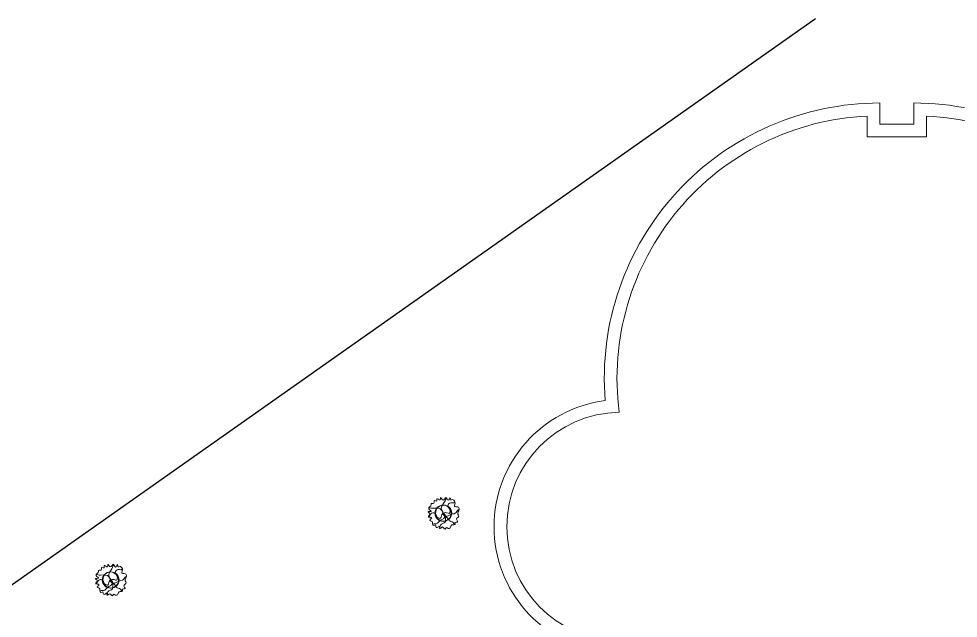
# Model space of a CAD drawing. Header units: metres. Extents: x -8 to 247, y -4 to 148.
# Drawn here: x 160.42 to 182.58, y 133.95 to 148.1 of the extents above; entities that cross this region are included whole.
import ezdxf

# ---------------------------------------------------------------- set-up
doc = ezdxf.new("R2010")
doc.units = ezdxf.units.M
doc.header["$LTSCALE"] = 5
for name, color, linetype, lineweight in [('003 Mur porteur', 7, 'Continuous', 18), ('800 Espace-vert', 8, 'Continuous', 5), ('801 ABRES JARDINS', 8, 'Continuous', 0)]:
    doc.layers.add(name, color=color, linetype=linetype, lineweight=lineweight)
doc.layers.add('limite de propriété', color=7, linetype='Continuous')

# ---------------------------------------------------------------- blocks, each defined once
blk = doc.blocks.new('BROCA0P-G8')
at = {"layer": '800 Espace-vert', "color": 7, "linetype": 'Continuous'}
for p, q in [((71.100006, 88.535446), (70.800003, 88.535446)), ((71.899994, 88.535446), (72.199997, 88.535446)), ((72.199997, 88.235443), (72.199997, 88.535446))]:
    blk.add_line(p, q, dxfattribs=at)
blk.add_lwpolyline([(71.100006, 88.535446), (71.899994, 88.535446)], dxfattribs=at)
blk = doc.blocks.new('BROCA0P-G9')
at = {"layer": '800 Espace-vert', "color": 7, "linetype": 'Continuous'}
blk.add_lwpolyline([(71.100006, 107.150002), (71.899994, 107.150002)], dxfattribs=at)
blk = doc.blocks.new('BROCA0P-G10')
at = {"layer": '800 Espace-vert', "color": 7, "linetype": 'Continuous'}
for p, q in [((72.199997, 107.150002), (72.199997, 106.849998)), ((71.100006, 106.849998), (70.800003, 106.849998)), ((71.899994, 106.849998), (72.199997, 106.849998))]:
    blk.add_line(p, q, dxfattribs=at)
blk.add_lwpolyline([(71.100006, 106.849998), (71.899994, 106.849998)], dxfattribs=at)
blk = doc.blocks.new('BROCA0P-G7')
at = {"layer": '800 Espace-vert', "color": 7, "linetype": 'Continuous'}
for p, q in [((70.800003, 107.150002), (70.800003, 106.849998)), ((70.800003, 88.535446), (70.800003, 87.957268)), ((72.199997, 88.235443), (72.199997, 87.957268))]:
    blk.add_line(p, q, dxfattribs=at)
for points in [[(71.100006, 107.150002), (71.100006, 107.650002)], [(71.899994, 107.650002), (71.899994, 107.150002)], [(70.800003, 107.150002), (70.800003, 107.342735)], [(72.199997, 107.342735), (72.199997, 107.150002)], [(71.100006, 88.150002), (71.899994, 88.150002)], [(71.100006, 88.150002), (71.100006, 87.650002)], [(71.899994, 87.650002), (71.899994, 88.150002)]]:
    blk.add_lwpolyline(points, dxfattribs=at)
for centre, radius, start, end in [((71.100006, 101.150002), 6.5, 90.000003, 184.624084), ((71.899994, 101.150002), 6.5, 355.375917, 89.999996), ((71.100006, 101.150002), 6.2, 92.77349, 187.417672), ((71.899994, 101.150002), 6.2, 352.582315, 87.226509), ((65, 97.650002), 3, 97.25462, 262.745384), ((78, 97.650002), 3, 277.254618, 82.745379), ((65, 97.650002), 2.7, 91.020945, 268.979051), ((71.899994, 94.150002), 6.2, 270.000001, 270.000001), ((78, 97.650002), 2.7, 271.02095, 88.979053), ((71.100006, 94.150002), 6.2, 172.582338, 267.226507), ((71.899994, 94.150002), 6.2, 272.773495, 7.417662), ((71.100006, 94.150002), 6.5, 175.375912, 270.000001), ((71.899994, 94.150002), 6.5, 270.000001, 4.624088)]:
    blk.add_arc(centre, radius, start, end, dxfattribs=at)
at = {"layer": '800 Espace-vert'}
for name in ['BROCA0P-G10', 'BROCA0P-G9', 'BROCA0P-G8']:
    blk.add_blockref(name, (0, 0), dxfattribs=at)

msp = doc.modelspace()

# ---------------------------------------------------------------- linework, layer by layer
at = {"layer": '801 ABRES JARDINS', "color": 8}
for centre in [(170.43, 136.426), (170.444, 136.429), (162.584, 134.849), (162.597, 134.852)]:
    msp.add_circle(centre, 0.191, dxfattribs=at)
at = {"layer": '801 ABRES JARDINS', "color": 8, "linetype": 'Continuous', "start_tangent": (0.516499, -0.856288), "end_tangent": (0.571008, -0.820944)}
for points in [[(170.711, 136.692), (170.701, 136.587), (170.778, 136.576), (170.811, 136.516), (170.778, 136.406), (170.8, 136.364), (170.751, 136.286), (170.774, 136.226), (170.709, 136.201), (170.717, 136.169), (170.635, 136.149), (170.594, 136.079), (170.547, 136.068), (170.511, 136.093), (170.476, 136.054), (170.419, 136.103), (170.378, 136.075), (170.354, 136.066), (170.34, 136.122), (170.289, 136.086), (170.259, 136.109), (170.255, 136.152), (170.205, 136.134), (170.186, 136.164), (170.169, 136.233), (170.117, 136.265), (170.16, 136.32), (170.087, 136.342), (170.119, 136.415), (170.075, 136.461), (170.153, 136.471), (170.093, 136.531), (170.107, 136.577), (170.144, 136.603), (170.15, 136.653), (170.211, 136.661), (170.231, 136.726), (170.282, 136.712), (170.283, 136.769), (170.364, 136.741), (170.369, 136.797), (170.431, 136.736), (170.5, 136.798), (170.552, 136.733), (170.6, 136.79), (170.611, 136.736), (170.652, 136.749), (170.711, 136.692)], [(162.865, 135.115), (162.854, 135.01), (162.932, 134.999), (162.965, 134.939), (162.932, 134.829), (162.954, 134.786), (162.904, 134.709), (162.928, 134.649), (162.862, 134.624), (162.87, 134.592), (162.789, 134.572), (162.748, 134.502), (162.701, 134.491), (162.665, 134.515), (162.629, 134.477), (162.573, 134.526), (162.532, 134.498), (162.507, 134.489), (162.494, 134.545), (162.442, 134.509), (162.413, 134.531), (162.408, 134.575), (162.359, 134.557), (162.339, 134.587), (162.322, 134.656), (162.27, 134.688), (162.313, 134.743), (162.241, 134.765), (162.272, 134.838), (162.228, 134.884), (162.306, 134.894), (162.247, 134.954), (162.26, 135), (162.298, 135.026), (162.304, 135.076), (162.364, 135.084), (162.384, 135.149), (162.436, 135.135), (162.437, 135.192), (162.518, 135.164), (162.523, 135.22), (162.585, 135.159), (162.653, 135.221), (162.705, 135.156), (162.754, 135.213), (162.764, 135.158), (162.806, 135.172), (162.865, 135.115)]]:
    msp.add_spline(points, degree=3, dxfattribs=at)
at = {"layer": '801 ABRES JARDINS', "color": 8}
for points, start_tangent, end_tangent in [([(170.439, 136.417), (170.397, 136.503), (170.465, 136.695), (170.493, 136.791)], (0.16158, 0.98686), (-0.301301, 0.953529)), ([(170.448, 136.422), (170.396, 136.502), (170.196, 136.544), (170.1, 136.57)], (-0.926926, 0.375245), (-0.65772, 0.753263)), ([(170.439, 136.417), (170.515, 136.437), (170.575, 136.422), (170.591, 136.504), (170.542, 136.603), (170.616, 136.674), (170.705, 136.685)], (-0.248629, 0.968599), (0.108955, 0.994047)), ([(170.439, 136.417), (170.509, 136.355), (170.629, 136.403), (170.74, 136.443), (170.805, 136.508)], (0.524597, -0.85135), (0.929959, -0.367662)), ([(170.448, 136.422), (170.39, 136.367), (170.372, 136.309), (170.294, 136.337), (170.235, 136.43), (170.136, 136.404), (170.08, 136.334)], (-0.697984, 0.716113), (-0.905695, 0.42393)), ([(170.448, 136.422), (170.464, 136.329), (170.36, 136.252), (170.269, 136.178), (170.179, 136.157)], (0.454314, -0.890842), (-0.169634, -0.985507)), ([(170.448, 136.422), (170.484, 136.316), (170.483, 136.219), (170.367, 136.146), (170.347, 136.059)], (0.94823, -0.317584), (-0.47219, -0.881497)), ([(170.439, 136.427), (170.55, 136.298), (170.587, 136.246), (170.648, 136.225), (170.71, 136.162)], (-0.640506, -0.767953), (0.864539, -0.502566)), ([(162.592, 134.84), (162.551, 134.926), (162.619, 135.118), (162.647, 135.214)], (0.16158, 0.98686), (-0.301301, 0.953529)), ([(162.601, 134.845), (162.55, 134.925), (162.35, 134.967), (162.254, 134.993)], (-0.926926, 0.375245), (-0.65772, 0.753263)), ([(162.592, 134.84), (162.669, 134.86), (162.728, 134.845), (162.745, 134.927), (162.696, 135.026), (162.77, 135.097), (162.858, 135.108)], (-0.248629, 0.968599), (0.108955, 0.994047)), ([(162.601, 134.845), (162.544, 134.79), (162.526, 134.732), (162.448, 134.76), (162.388, 134.853), (162.289, 134.827), (162.234, 134.757)], (-0.697984, 0.716113), (-0.905695, 0.42393)), ([(162.601, 134.845), (162.618, 134.752), (162.514, 134.675), (162.422, 134.601), (162.333, 134.58)], (0.454314, -0.890842), (-0.169634, -0.985507)), ([(162.601, 134.845), (162.637, 134.739), (162.636, 134.642), (162.521, 134.569), (162.501, 134.482)], (0.94823, -0.317584), (-0.47219, -0.881497)), ([(162.593, 134.85), (162.704, 134.721), (162.741, 134.669), (162.801, 134.648), (162.864, 134.585)], (-0.640506, -0.767953), (0.864539, -0.502566)), ([(162.592, 134.84), (162.663, 134.777), (162.783, 134.826), (162.894, 134.866), (162.958, 134.931)], (0.524597, -0.85135), (0.929959, -0.367662))]:
    msp.add_spline(points, degree=3, dxfattribs=dict(at, start_tangent=start_tangent, end_tangent=end_tangent))
at = {"layer": 'limite de propriété', "color": 8}
msp.add_line((179.213, 148.097), (152.61, 129.345), dxfattribs=at)

# ---------------------------------------------------------------- block references
at = {"layer": '003 Mur porteur', "color": 8}
msp.add_blockref('BROCA0P-G7', (109.633, 38.459), dxfattribs=at)

doc.saveas('drawing.dxf')
